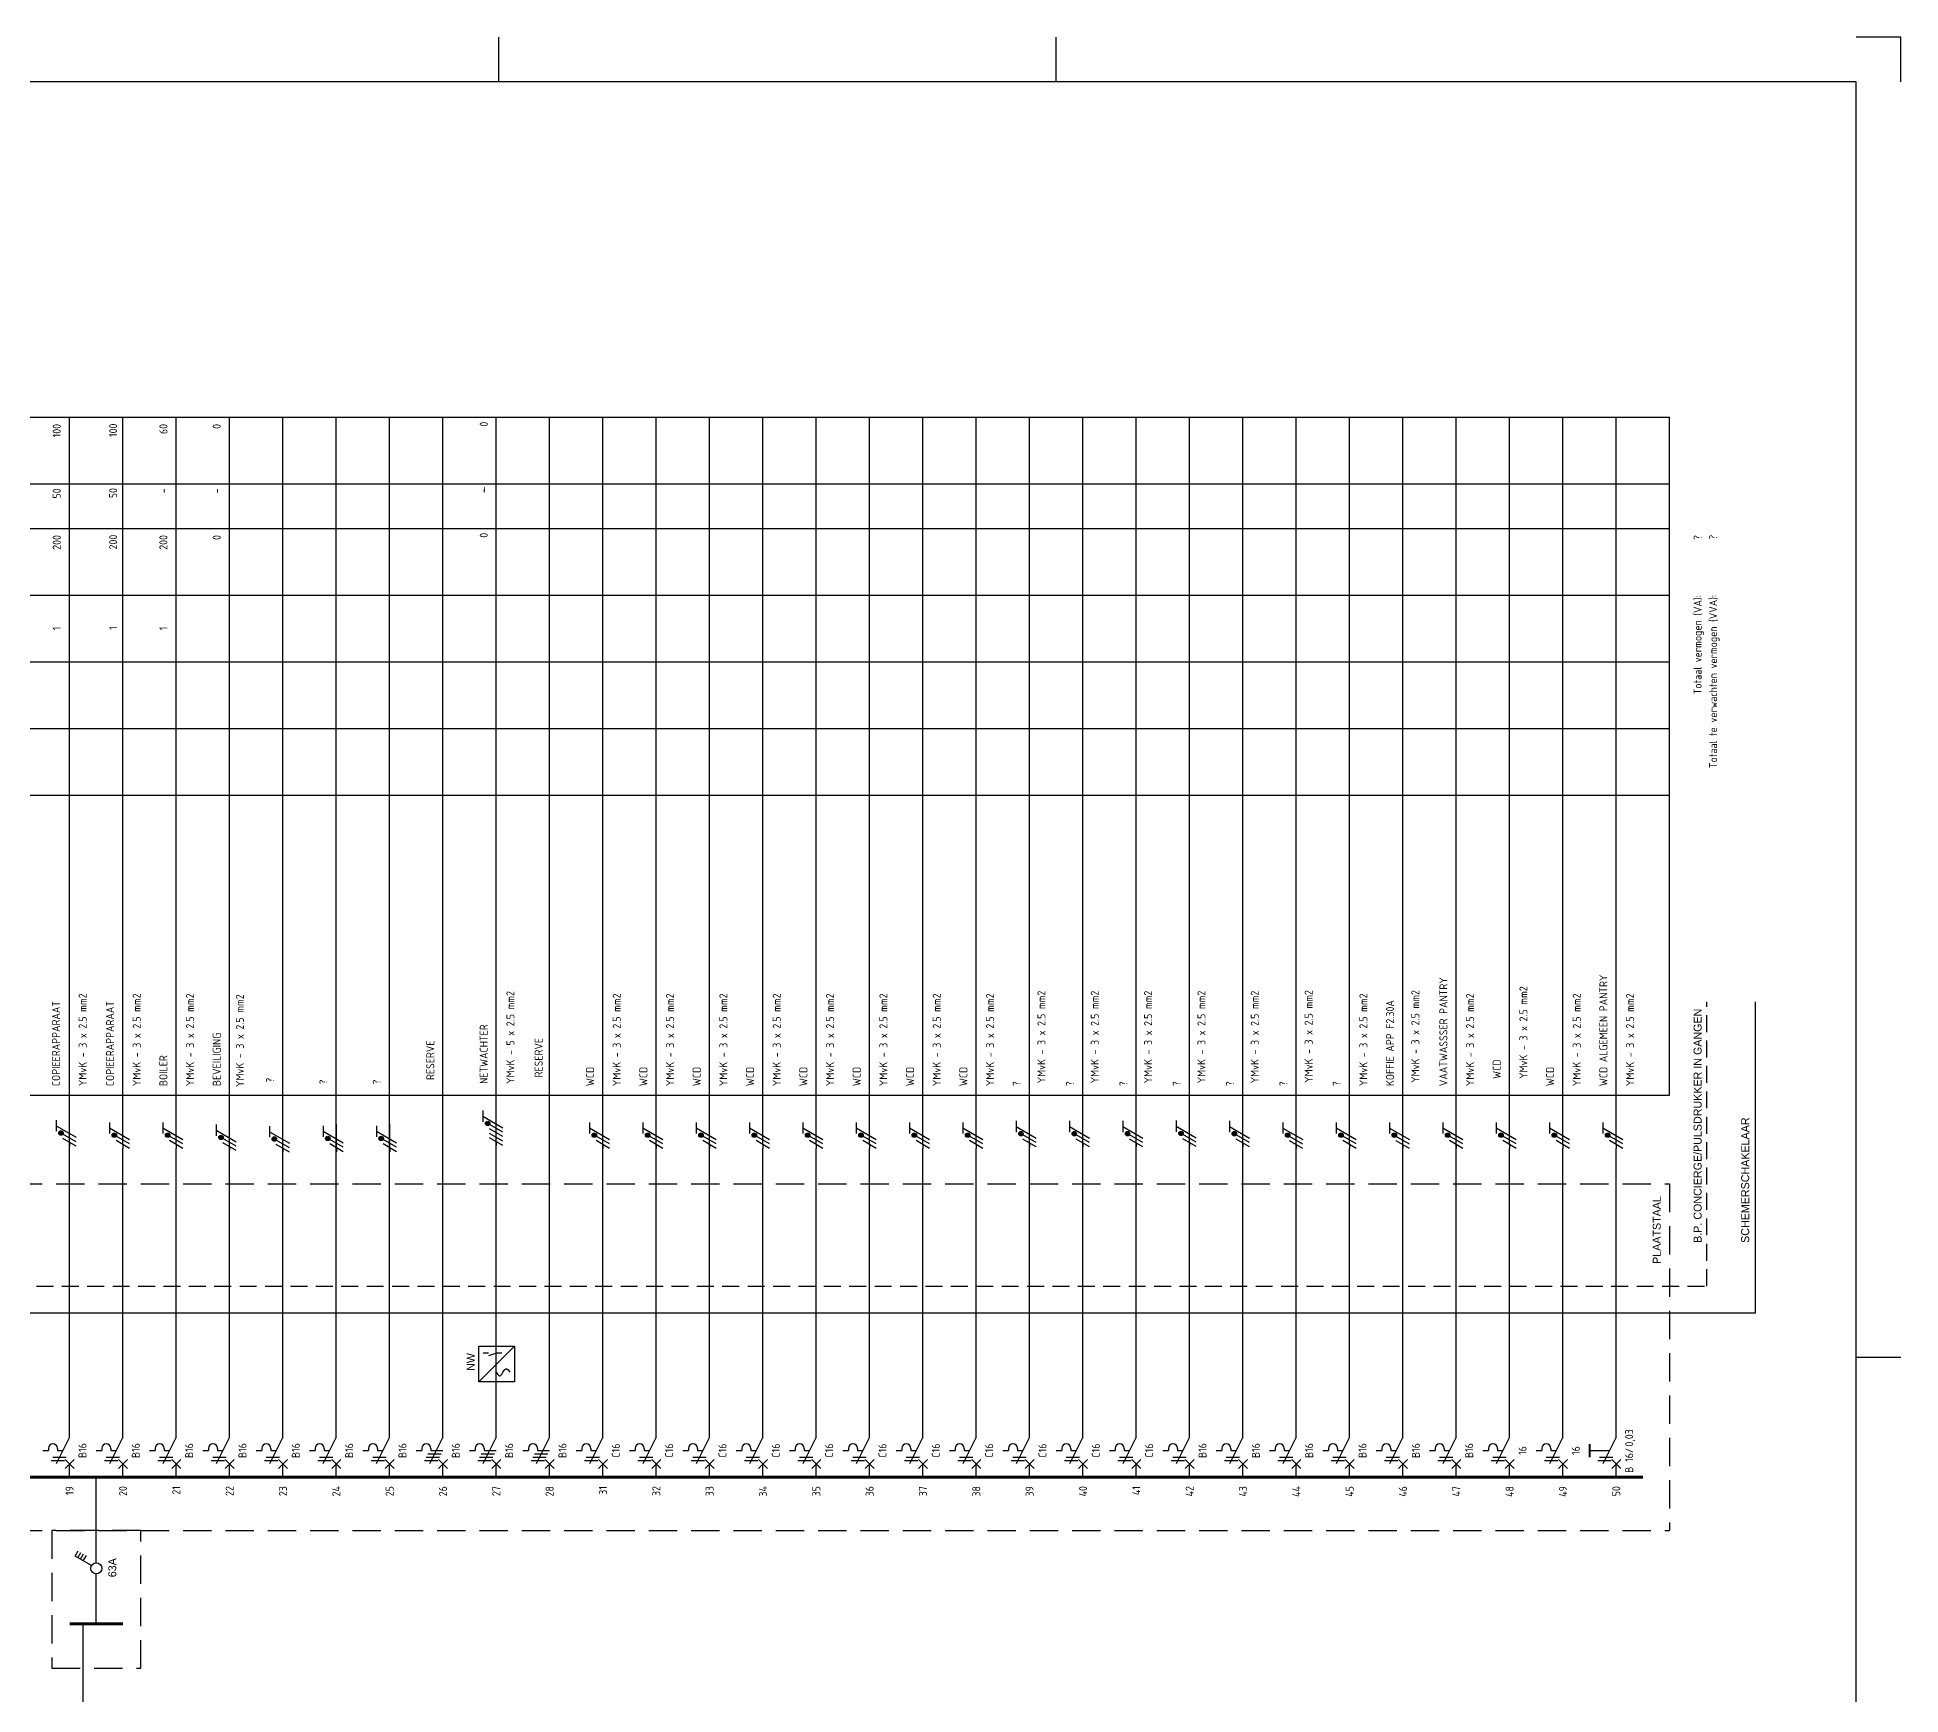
# Model space of a CAD drawing. Header units: millimetres. Extents: x 0 to 841, y 0 to 594.
# Drawn here: x 421.7 to 841, y 221.1 to 594 of the extents above; entities that cross this region are included whole.
import ezdxf
from ezdxf.enums import TextEntityAlignment as Align

# ---------------------------------------------------------------- set-up
doc = ezdxf.new("R2010")
doc.units = ezdxf.units.MM
doc.linetypes.add('DASHED', pattern=[19.05, 12.7, -6.35])
doc.linetypes.add('HIDDEN', pattern=[9.525, 6.35, -3.175])
doc.layers.get('0').update_dxf_attribs({"linetype": 'CONTINUOUS'})
for name, color, linetype in [('00kad018', 1, 'CONTINUOUS'), ('00kad070', 5, 'CONTINUOUS'), ('BL$2----_KADER', 7, 'CONTINUOUS'), ('EL$1----', 3, 'CONTINUOUS'), ('EL$1----__LK0-2', 3, 'CONTINUOUS'), ('EL$1----__LK1+2', 3, 'CONTINUOUS')]:
    doc.layers.add(name, color=color, linetype=linetype)
doc.styles.add('BURO-018', font='BUROFONT', dxfattribs={"height": 1.8})
doc.styles.add('STABICAD-018', font='ISOCP.SHX', dxfattribs={"height": 1.8})

# ---------------------------------------------------------------- blocks, each defined once
blk = doc.blocks.new('1114A3A')
at = {"color": 0, "linetype": 'Continuous'}
for p, q in [((0.62, 1.08), (2.74, 4.75)), ((2.74, 4.75), (3.95, 4.05)), ((1.69, 2.93), (2.9, 2.23)), ((2.04, 3.54), (3.25, 2.84)), ((2.39, 4.14), (3.6, 3.44))]:
    blk.add_line(p, q, dxfattribs=at)
blk.add_circle((0, 0), 1.25, dxfattribs=at)
at = {"color": 0, "linetype": 'Continuous', "style": 'BURO-018', "flags": 1}
for tag, p in [('E_ID', (0, 0.08)), ('E_MATCODE', (0, -4.92))]:
    blk.add_attdef(tag, p, '', height=1.8, dxfattribs=at)
at = {"color": 0, "linetype": 'Continuous', "style": 'BURO-018'}
blk.add_attdef('E_IGS', text='', height=1.8, dxfattribs=at).set_placement((3, 0.08), align=Align.MIDDLE_LEFT)
blk = doc.blocks.new('a1-windesheim-hor')
at = {"layer": '00kad018', "color": 1}
for p, q in [((525.5, 594), (525.5, 584)), ((651, 584), (651, 594)), ((841, 594), (831, 594)), ((841, 584), (841, 594)), ((831, 297), (841, 297))]:
    blk.add_line(p, q, dxfattribs=at)
at = {"layer": '00kad070', "color": 5}
for p, q in [((831, 584), (20, 584)), ((831, 10), (831, 584))]:
    blk.add_line(p, q, dxfattribs=at)
blk = doc.blocks.new('B3')
at = {"color": 0, "linetype": 'Continuous'}
for p, q in [((0, 9), (0, 21)), ((0, 9), (-3, 3)), ((-6, 6), (-4.75, 6)), ((-4.75, 6.5), (-4.75, 6)), ((-3.75, 4.5), (-0.75, 4.5)), ((-2.75, 6.5), (-2.75, 6)), ((-2.75, 6), (-1.5, 6)), ((-4.125, 3.75), (-1.125, 3.75)), ((-1, 4), (1, 2)), ((-1, 2), (1, 4)), ((0, 0), (0, 3))]:
    blk.add_line(p, q, dxfattribs=at)
blk.add_arc((-3.75, 6.5), 1, 0, 180, dxfattribs=at)
at = {"color": 1, "style": 'BURO-018'}
blk.add_attdef('FREEFIELD1', (-3, 12), '', height=1.8, rotation=90, dxfattribs=at)
at = {"color": 1, "linetype": 'Continuous', "style": 'BURO-018'}
blk.add_attdef('AUTOMATICFUSE', text='', height=1.8, rotation=90, dxfattribs=at).set_placement((2, 6), align=Align.TOP_CENTER)
blk = doc.blocks.new('m1')
at = {"color": 0, "linetype": 'Continuous'}
blk.add_line((0, 21), (0, 33), dxfattribs=at)
blk = doc.blocks.new('b1s')
at = {"color": 0, "linetype": 'Continuous'}
blk.add_line((0, 33), (0, 54), dxfattribs=at)
blk = doc.blocks.new('m1s')
at = {"color": 0, "linetype": 'Continuous'}
blk.add_line((0, 54), (0, 66), dxfattribs=at)
blk = doc.blocks.new('P-N-PE_3')
at = {"color": 0, "linetype": 'Continuous'}
for p, q in [((-3, 5.85), (-3, 3.35)), ((-3, 4.6), (1.5, 2)), ((0, 0.87), (0, 6.17)), ((1.5, 1), (-1.5, 2.73)), ((1.5, 0), (-1.5, 1.73)), ((0, 0.87), (0, 0))]:
    blk.add_line(p, q, dxfattribs=at)
at = {"color": 0, "linetype": 'Continuous', "const_width": 0.5}
blk.add_lwpolyline([(-1.68, 2.98, 1), (-2.18, 2.98, 1)], format="xyb", close=True, dxfattribs=at)
at = {"color": 0, "linetype": 'Continuous'}
blk.add_circle((-1.93, 2.98), 0.5, dxfattribs=at)
blk = doc.blocks.new('B5')
at = {"color": 0, "linetype": 'Continuous'}
for p, q in [((0, 9), (0, 21)), ((0, 9), (-3, 3)), ((-6, 6), (-4.75, 6)), ((-4.75, 6.5), (-4.75, 6)), ((-3.75, 4.5), (-0.75, 4.5)), ((-3.375, 5.25), (-0.375, 5.25)), ((-2.75, 6.5), (-2.75, 6)), ((-2.75, 6), (0, 6)), ((-4.125, 3.75), (-1.125, 3.75)), ((-1, 2), (1, 4)), ((-1, 4), (1, 2)), ((0, 0), (0, 3))]:
    blk.add_line(p, q, dxfattribs=at)
blk.add_arc((-3.75, 6.5), 1, 0, 180, dxfattribs=at)
at = {"color": 1, "style": 'BURO-018'}
blk.add_attdef('FREEFIELD1', (-3, 12), '', height=1.8, rotation=90, dxfattribs=at)
at = {"color": 1, "linetype": 'Continuous', "style": 'BURO-018'}
blk.add_attdef('AUTOMATICFUSE', text='', height=1.8, rotation=90, dxfattribs=at).set_placement((2, 6), align=Align.TOP_CENTER)
blk = doc.blocks.new('B8')
at = {"color": 0, "linetype": 'Continuous'}
for p, q in [((0, 9), (0, 21)), ((0, 9), (-3, 3)), ((-6, 6), (-1.5, 6)), ((-3.75, 4.5), (-0.75, 4.5)), ((-4.12, 3.75), (-1.12, 3.75)), ((-1, 2), (1, 4)), ((-1, 4), (1, 2)), ((0, 0), (0, 3))]:
    blk.add_line(p, q, dxfattribs=at)
at = {"color": 0, "linetype": 'Continuous', "const_width": 0.5}
blk.add_lwpolyline([(-6, 4.5), (-6, 7.5)], dxfattribs=at)
at = {"color": 0, "linetype": 'Continuous', "style": 'STABICAD-018'}
blk.add_attdef('OPERATINGCURRENT', text='', height=1.8, rotation=90, dxfattribs=at).set_placement((2, 6.9), align=Align.TOP_LEFT)
blk.add_attdef('CHARACTERISTIC', text='', height=1.8, rotation=90, dxfattribs=at).set_placement((-8.91, 15.59), align=Align.TOP_CENTER)
blk.add_attdef('FREEFIELD1', (-3, 12), '', height=1.8, rotation=90, dxfattribs=at)
blk.add_attdef('EARTHLEAKAGECIRCUITBREAKER', text='', height=1.8, rotation=90, dxfattribs=at).set_placement((2, 6.2), align=Align.TOP_RIGHT)
blk = doc.blocks.new('020209')
at = {"color": 0, "linetype": 'Continuous'}
blk.add_lwpolyline([(-3, 0), (-2.31, 1.05), (-1.72, 1.53), (-1.22, 1.55), (-0.78, 1.22), (-0.38, 0.67), (0, 0), (0.38, -0.67), (0.78, -1.22), (1.22, -1.55), (1.72, -1.53), (2.31, -1.05), (3, 0)], dxfattribs=at)
blk = doc.blocks.new('P-N-PE_5')
at = {"color": 0, "linetype": 'Continuous'}
for p, q in [((-3, 7.85), (-3, 5.35)), ((-3, 6.6), (1.5, 4)), ((1.5, 3), (-1.5, 4.73)), ((0, 0.87), (0, 8.28)), ((1.5, 2), (-1.5, 3.73)), ((1.5, 1), (-1.5, 2.73)), ((1.5, 0), (-1.5, 1.73)), ((0, 0.87), (0, 0))]:
    blk.add_line(p, q, dxfattribs=at)
at = {"color": 0, "linetype": 'Continuous', "const_width": 0.5}
blk.add_lwpolyline([(-1.68, 4.98, 1), (-2.18, 4.98, 1)], format="xyb", close=True, dxfattribs=at)
at = {"color": 0, "linetype": 'Continuous'}
blk.add_circle((-1.93, 4.98), 0.5, dxfattribs=at)

msp = doc.modelspace()

# ---------------------------------------------------------------- linework, layer by layer
at = {"layer": 'EL$1----', "linetype": 'DASHED', "ltscale": 0.3}
for p, q in [((797.35, 313), (797.35, 377)), ((61.5, 313), (797.35, 313))]:
    msp.add_line(p, q, dxfattribs=at)
at = {"layer": 'EL$1----'}
for p, q in [((808.35, 307), (808.35, 377)), ((157.5, 307), (808.35, 307)), ((521.08, 291.5), (529.08, 299.5)), ((435, 237), (435, 248.25))]:
    msp.add_line(p, q, dxfattribs=at)
at = {"layer": 'EL$1----', "linetype": 'Continuous'}
for p, q in [((523.23, 297.88), (522.03, 297.88)), ((525.03, 297.88), (523.23, 297.28)), ((526.23, 297.88), (525.03, 297.88))]:
    msp.add_line(p, q, dxfattribs=at)
at = {"layer": 'EL$1----', "ltscale": 0.2}
for p, q in [((435, 250.75), (435, 270)), ((432, 237), (432, 161.71))]:
    msp.add_line(p, q, dxfattribs=at)
at = {"layer": 'EL$1----'}
msp.add_lwpolyline([(521.08, 291.5), (521.08, 299.5), (529.08, 299.5), (529.08, 291.5)], close=True, dxfattribs=at)
at = {"layer": 'EL$1----', "color": 1, "linetype": 'HIDDEN'}
msp.add_lwpolyline([(425, 258), (425, 227), (445, 227), (445, 258)], close=True, dxfattribs=at)
at = {"layer": 'EL$1----', "ltscale": 0.2, "const_width": 0.7}
msp.add_lwpolyline([(441, 237), (429, 237)], dxfattribs=at)
at = {"layer": 'EL$1----__LK1+2', "color": 1}
for p, q in [((21, 508.5), (789, 508.5)), ((789, 356), (789, 508.5)), ((21, 493.5), (789, 493.5)), ((21, 483.5), (789, 483.5)), ((21, 468.5), (789, 468.5)), ((21, 453.5), (789, 453.5)), ((21, 438.5), (789, 438.5)), ((21, 423.5), (789, 423.5)), ((21, 356), (789, 356))]:
    msp.add_line(p, q, dxfattribs=at)
at = {"layer": 'EL$1----__LK1+2'}
for p, q in [((429, 356), (429, 508.5)), ((441, 356), (441, 508.5)), ((453, 356), (453, 508.5)), ((465, 356), (465, 508.5)), ((477, 356), (477, 508.5)), ((489, 356), (489, 508.5)), ((501, 356), (501, 508.5)), ((513, 356), (513, 508.5)), ((525, 356), (525, 508.5)), ((537, 356), (537, 508.5)), ((549, 356), (549, 508.5)), ((561, 356), (561, 508.5)), ((573, 356), (573, 508.5)), ((585, 356), (585, 508.5)), ((597, 356), (597, 508.5)), ((609, 356), (609, 508.5)), ((621, 356), (621, 508.5)), ((633, 356), (633, 508.5)), ((645, 356), (645, 508.5)), ((657, 356), (657, 508.5)), ((669, 356), (669, 508.5)), ((681, 356), (681, 508.5)), ((693, 356), (693, 508.5)), ((705, 356), (705, 508.5)), ((717, 356), (717, 508.5)), ((729, 356), (729, 508.5)), ((741, 356), (741, 508.5)), ((753, 356), (753, 508.5)), ((765, 356), (765, 508.5)), ((777, 356), (777, 508.5)), ((753, 350.17), (753, 357.62)), ((429, 350.17), (429, 356)), ((441, 350.17), (441, 356)), ((453, 350.17), (453, 356)), ((465, 336), (465, 356)), ((477, 336), (477, 356)), ((489, 336), (489, 356)), ((501, 336), (501, 356)), ((513, 336), (513, 356)), ((525, 336), (525, 356)), ((537, 352.28), (537, 356)), ((537, 344), (537, 352.28)), ((549, 336), (549, 356)), ((549, 350.17), (549, 356)), ((561, 336), (561, 356)), ((561, 350.17), (561, 356)), ((573, 336), (573, 356)), ((573, 350.17), (573, 356)), ((585, 350.17), (585, 356)), ((597, 350.17), (597, 356)), ((609, 350.17), (609, 356)), ((621, 350.17), (621, 356)), ((633, 350.17), (633, 356)), ((645, 336), (645, 356)), ((657, 336), (657, 356)), ((669, 336), (669, 356)), ((681, 336), (681, 356)), ((693, 336), (693, 356)), ((705, 336), (705, 356)), ((717, 350.17), (717, 356)), ((729, 336), (729, 356)), ((741, 336), (741, 356)), ((741, 350.17), (741, 356)), ((765, 350.17), (765, 356)), ((777, 350.17), (777, 356)), ((429, 344), (429, 352)), ((429, 336), (429, 344)), ((441, 336), (441, 344)), ((453, 336), (453, 344)), ((537, 336), (537, 344)), ((585, 336), (585, 344)), ((597, 336), (597, 344)), ((609, 336), (609, 344)), ((621, 336), (621, 344)), ((633, 336), (633, 344)), ((717, 336), (717, 344)), ((753, 336), (753, 344)), ((765, 336), (765, 344)), ((777, 336), (777, 344))]:
    msp.add_line(p, q, dxfattribs=at)
at = {"layer": 'EL$1----__LK1+2', "color": 1, "linetype": 'HIDDEN'}
for p, q in [((45, 336), (789, 336)), ((789, 336), (789, 258)), ((45, 258), (789, 258))]:
    msp.add_line(p, q, dxfattribs=at)
at = {"layer": 'EL$1----__LK1+2'}
for points in [[(423, 270, 0.7, 0.7, 0), (411, 270, 0.7, 0.7, 0)], [(435, 270, 0.7, 0.7, 0), (423, 270, 0.7, 0.7, 0)], [(447, 270, 0.7, 0.7, 0), (435, 270, 0.7, 0.7, 0)], [(459, 270, 0.7, 0.7, 0), (447, 270, 0.7, 0.7, 0)], [(471, 270, 0.7, 0.7, 0), (459, 270, 0.7, 0.7, 0)], [(483, 270, 0.7, 0.7, 0), (471, 270, 0.7, 0.7, 0)], [(495, 270, 0.7, 0.7, 0), (483, 270, 0.7, 0.7, 0)], [(507, 270, 0.7, 0.7, 0), (495, 270, 0.7, 0.7, 0)], [(519, 270, 0.7, 0.7, 0), (507, 270, 0.7, 0.7, 0)], [(531, 270, 0.7, 0.7, 0), (519, 270, 0.7, 0.7, 0)], [(543, 270, 0.7, 0.7, 0), (531, 270, 0.7, 0.7, 0)], [(555, 270, 0.7, 0.7, 0), (543, 270, 0.7, 0.7, 0)], [(555, 270, 0.7, 0.7, 0), (543, 270, 0.7, 0.7, 0)], [(567, 270, 0.7, 0.7, 0), (555, 270, 0.7, 0.7, 0)], [(579, 270, 0.7, 0.7, 0), (567, 270, 0.7, 0.7, 0)], [(591, 270, 0.7, 0.7, 0), (579, 270, 0.7, 0.7, 0)], [(603, 270, 0.7, 0.7, 0), (591, 270, 0.7, 0.7, 0)], [(615, 270, 0.7, 0.7, 0), (603, 270, 0.7, 0.7, 0)], [(627, 270, 0.7, 0.7, 0), (615, 270, 0.7, 0.7, 0)], [(639, 270, 0.7, 0.7, 0), (627, 270, 0.7, 0.7, 0)], [(651, 270, 0.7, 0.7, 0), (639, 270, 0.7, 0.7, 0)], [(663, 270, 0.7, 0.7, 0), (651, 270, 0.7, 0.7, 0)], [(675, 270, 0.7, 0.7, 0), (663, 270, 0.7, 0.7, 0)], [(687, 270, 0.7, 0.7, 0), (675, 270, 0.7, 0.7, 0)], [(699, 270, 0.7, 0.7, 0), (687, 270, 0.7, 0.7, 0)], [(711, 270, 0.7, 0.7, 0), (699, 270, 0.7, 0.7, 0)], [(723, 270, 0.7, 0.7, 0), (711, 270, 0.7, 0.7, 0)], [(735, 270, 0.7, 0.7, 0), (723, 270, 0.7, 0.7, 0)], [(747, 270, 0.7, 0.7, 0), (735, 270, 0.7, 0.7, 0)], [(759, 270, 0.7, 0.7, 0), (747, 270, 0.7, 0.7, 0)], [(771, 270, 0.7, 0.7, 0), (759, 270, 0.7, 0.7, 0)], [(783, 270, 0.7, 0.7, 0), (771, 270, 0.7, 0.7, 0)]]:
    msp.add_lwpolyline(points, format="xyseb", dxfattribs=at)

# ---------------------------------------------------------------- block references
at = {"layer": 'BL$2----_KADER'}
msp.add_blockref('a1-windesheim-hor', (0, 0), dxfattribs=at)
at = {"layer": 'EL$1----', "xscale": -0.5119999999999436, "yscale": 0.5120000000000005, "zscale": 0.5120000000000001, "rotation": 180}
msp.add_blockref('020209', (526.5, 293.63), dxfattribs=at)
at = {"layer": 'EL$1----'}
ref = msp.add_blockref('1114A3A', (435, 249.5), dxfattribs=dict(at, rotation=89.99999999999999))
ref.add_attrib('E_IGS', '63A', dxfattribs={"layer": '0', "color": 1, "linetype": 'Continuous', "height": 1.8, "rotation": 90, "style": 'BURO-018'}).set_placement((438.6, 247.5), align=Align.MIDDLE_LEFT)
at = {"layer": 'EL$1----__LK0-2'}
ref = msp.add_blockref('B8', (777, 270), dxfattribs=at)
ref.add_attrib('CHARACTERISTIC', 'B', (780.8, 271), dxfattribs={"color": 1, "height": 1.8, "rotation": 90, "style": 'STABICAD-018'})
ref.add_attrib('EARTHLEAKAGECIRCUITBREAKER', '0,03', dxfattribs={"color": 1, "height": 1.8, "rotation": 90, "style": 'STABICAD-018'}).set_placement((779, 276.9), align=Align.TOP_LEFT)
ref.add_attrib('OPERATINGCURRENT', '16/', dxfattribs={"color": 1, "height": 1.8, "rotation": 90, "style": 'STABICAD-018'}).set_placement((779, 276.6), align=Align.TOP_RIGHT)
at = {"layer": 'EL$1----__LK1+2'}
for name, p in [('P-N-PE_5', (525, 344.63)), ('P-N-PE_3', (429, 344.48)), ('P-N-PE_3', (441, 344)), ('P-N-PE_3', (453, 344)), ('P-N-PE_3', (465, 343.48)), ('P-N-PE_3', (477, 343.13)), ('P-N-PE_3', (489.02, 343.25)), ('P-N-PE_3', (501.02, 343.25)), ('P-N-PE_3', (549, 344)), ('P-N-PE_3', (561, 344)), ('P-N-PE_3', (573, 344)), ('P-N-PE_3', (585, 344)), ('P-N-PE_3', (597, 344)), ('P-N-PE_3', (609, 344)), ('P-N-PE_3', (621, 344)), ('P-N-PE_3', (633, 344)), ('P-N-PE_3', (644.98, 344.32)), ('P-N-PE_3', (656.98, 344.32)), ('P-N-PE_3', (668.98, 344.32)), ('P-N-PE_3', (681, 344.38)), ('P-N-PE_3', (693, 344.32)), ('P-N-PE_3', (705, 343.97)), ('P-N-PE_3', (717, 344)), ('P-N-PE_3', (729, 343.97)), ('P-N-PE_3', (741, 344)), ('P-N-PE_3', (753, 344)), ('P-N-PE_3', (765, 344)), ('P-N-PE_3', (777, 344)), ('m1s', (429, 270)), ('m1s', (441, 270)), ('m1s', (453, 270)), ('m1s', (465, 270)), ('m1s', (477, 270)), ('m1s', (489, 270)), ('m1s', (501, 270)), ('m1s', (513, 270)), ('m1s', (525, 270)), ('m1s', (537, 270)), ('m1s', (549, 270)), ('m1s', (561, 270)), ('m1s', (573, 270)), ('m1s', (585, 270)), ('m1s', (597, 270)), ('m1s', (609, 270)), ('m1s', (621, 270)), ('m1s', (633, 270)), ('m1s', (645, 270)), ('m1s', (657, 270)), ('m1s', (669, 270)), ('m1s', (681, 270)), ('m1s', (693, 270)), ('m1s', (705, 270)), ('m1s', (717, 270)), ('m1s', (729, 270)), ('m1s', (741, 270)), ('m1s', (753, 270)), ('m1s', (765, 270)), ('m1s', (777, 270)), ('b1s', (429, 270)), ('b1s', (441, 270)), ('b1s', (453, 270)), ('b1s', (465, 270)), ('b1s', (477, 270)), ('b1s', (489, 270)), ('b1s', (501, 270)), ('b1s', (513, 270)), ('b1s', (525, 270)), ('b1s', (537, 270)), ('b1s', (549, 270)), ('b1s', (561, 270)), ('b1s', (573, 270)), ('b1s', (585, 270)), ('b1s', (597, 270)), ('b1s', (609, 270)), ('b1s', (621, 270)), ('b1s', (633, 270)), ('b1s', (645, 270)), ('b1s', (657, 270)), ('b1s', (669, 270)), ('b1s', (681, 270)), ('b1s', (693, 270)), ('b1s', (705, 270)), ('b1s', (717, 270)), ('b1s', (729, 270)), ('b1s', (741, 270)), ('b1s', (753, 270)), ('b1s', (765, 270)), ('b1s', (777, 270)), ('b1s', (537, 258)), ('m1', (429, 270)), ('m1', (441, 270)), ('m1', (453, 270)), ('m1', (465, 270)), ('m1', (477, 270)), ('m1', (489, 270)), ('m1', (501, 270)), ('m1', (513, 270)), ('m1', (525, 270)), ('m1', (549, 270)), ('m1', (561, 270)), ('m1', (573, 270)), ('m1', (585, 270)), ('m1', (597, 270)), ('m1', (609, 270)), ('m1', (621, 270)), ('m1', (633, 270)), ('m1', (645, 270)), ('m1', (657, 270)), ('m1', (669, 270)), ('m1', (681, 270)), ('m1', (693, 270)), ('m1', (705, 270)), ('m1', (717, 270)), ('m1', (729, 270)), ('m1', (741, 270)), ('m1', (753, 270)), ('m1', (765, 270)), ('m1', (777, 270))]:
    msp.add_blockref(name, p, dxfattribs=at)
ref = msp.add_blockref('B3', (429, 270), dxfattribs=at)
ref.add_attrib('AUTOMATICFUSE', 'B16', dxfattribs={"layer": 'EL$1----', "color": 1, "height": 1.8, "rotation": 90, "style": 'STABICAD-018'}).set_placement((431, 276), align=Align.TOP_CENTER)
ref = msp.add_blockref('B3', (441, 270), dxfattribs=at)
ref.add_attrib('AUTOMATICFUSE', 'B16', dxfattribs={"layer": 'EL$1----', "color": 1, "height": 1.8, "rotation": 90, "style": 'STABICAD-018'}).set_placement((443, 276), align=Align.TOP_CENTER)
ref = msp.add_blockref('B3', (453, 270), dxfattribs=at)
ref.add_attrib('AUTOMATICFUSE', 'B16', dxfattribs={"layer": 'EL$1----', "color": 1, "height": 1.8, "rotation": 90, "style": 'STABICAD-018'}).set_placement((455, 276), align=Align.TOP_CENTER)
ref = msp.add_blockref('B3', (465, 270), dxfattribs=at)
ref.add_attrib('AUTOMATICFUSE', 'B16', dxfattribs={"layer": 'EL$1----', "color": 1, "height": 1.8, "rotation": 90, "style": 'STABICAD-018'}).set_placement((467, 276), align=Align.TOP_CENTER)
ref = msp.add_blockref('B3', (477, 270), dxfattribs=at)
ref.add_attrib('AUTOMATICFUSE', 'B16', dxfattribs={"layer": 'EL$1----', "color": 1, "height": 1.8, "rotation": 90, "style": 'STABICAD-018'}).set_placement((479, 276), align=Align.TOP_CENTER)
ref = msp.add_blockref('B3', (489, 270), dxfattribs=at)
ref.add_attrib('AUTOMATICFUSE', 'B16', dxfattribs={"layer": 'EL$1----', "color": 1, "height": 1.8, "rotation": 90, "style": 'STABICAD-018'}).set_placement((491, 276), align=Align.TOP_CENTER)
ref = msp.add_blockref('B3', (501, 270), dxfattribs=at)
ref.add_attrib('AUTOMATICFUSE', 'B16', dxfattribs={"layer": 'EL$1----', "color": 1, "height": 1.8, "rotation": 90, "style": 'STABICAD-018'}).set_placement((503, 276), align=Align.TOP_CENTER)
ref = msp.add_blockref('B5', (513, 270), dxfattribs=at)
ref.add_attrib('AUTOMATICFUSE', 'B16', dxfattribs={"layer": 'EL$1----', "color": 1, "height": 1.8, "rotation": 90, "style": 'STABICAD-018'}).set_placement((515, 276), align=Align.TOP_CENTER)
ref = msp.add_blockref('B5', (525, 270), dxfattribs=at)
ref.add_attrib('AUTOMATICFUSE', 'B16', dxfattribs={"layer": 'EL$1----', "color": 1, "height": 1.8, "rotation": 90, "style": 'STABICAD-018'}).set_placement((527, 276), align=Align.TOP_CENTER)
ref = msp.add_blockref('B5', (537, 270), dxfattribs=at)
ref.add_attrib('AUTOMATICFUSE', 'B16', dxfattribs={"layer": 'EL$1----', "color": 1, "height": 1.8, "rotation": 90, "style": 'STABICAD-018'}).set_placement((539, 276), align=Align.TOP_CENTER)
ref = msp.add_blockref('B3', (549, 270), dxfattribs=at)
ref.add_attrib('AUTOMATICFUSE', 'C16', dxfattribs={"layer": 'EL$1----', "color": 1, "height": 1.8, "rotation": 90, "style": 'STABICAD-018'}).set_placement((551, 276), align=Align.TOP_CENTER)
ref = msp.add_blockref('B3', (561, 270), dxfattribs=at)
ref.add_attrib('AUTOMATICFUSE', 'C16', dxfattribs={"layer": 'EL$1----', "color": 1, "height": 1.8, "rotation": 90, "style": 'STABICAD-018'}).set_placement((563, 276), align=Align.TOP_CENTER)
ref = msp.add_blockref('B3', (573, 270), dxfattribs=at)
ref.add_attrib('AUTOMATICFUSE', 'C16', dxfattribs={"layer": 'EL$1----', "color": 1, "height": 1.8, "rotation": 90, "style": 'STABICAD-018'}).set_placement((575, 276), align=Align.TOP_CENTER)
ref = msp.add_blockref('B3', (585, 270), dxfattribs=at)
ref.add_attrib('AUTOMATICFUSE', 'C16', dxfattribs={"layer": 'EL$1----', "color": 1, "height": 1.8, "rotation": 90, "style": 'STABICAD-018'}).set_placement((587, 276), align=Align.TOP_CENTER)
ref = msp.add_blockref('B3', (597, 270), dxfattribs=at)
ref.add_attrib('AUTOMATICFUSE', 'C16', dxfattribs={"layer": 'EL$1----', "color": 1, "height": 1.8, "rotation": 90, "style": 'STABICAD-018'}).set_placement((599, 276), align=Align.TOP_CENTER)
ref = msp.add_blockref('B3', (609, 270), dxfattribs=at)
ref.add_attrib('AUTOMATICFUSE', 'C16', dxfattribs={"layer": 'EL$1----', "color": 1, "height": 1.8, "rotation": 90, "style": 'STABICAD-018'}).set_placement((611, 276), align=Align.TOP_CENTER)
ref = msp.add_blockref('B3', (621, 270), dxfattribs=at)
ref.add_attrib('AUTOMATICFUSE', 'C16', dxfattribs={"layer": 'EL$1----', "color": 1, "height": 1.8, "rotation": 90, "style": 'STABICAD-018'}).set_placement((623, 276), align=Align.TOP_CENTER)
ref = msp.add_blockref('B3', (633, 270), dxfattribs=at)
ref.add_attrib('AUTOMATICFUSE', 'C16', dxfattribs={"layer": 'EL$1----', "color": 1, "height": 1.8, "rotation": 90, "style": 'STABICAD-018'}).set_placement((635, 276), align=Align.TOP_CENTER)
ref = msp.add_blockref('B3', (645, 270), dxfattribs=at)
ref.add_attrib('AUTOMATICFUSE', 'C16', dxfattribs={"layer": 'EL$1----', "color": 1, "height": 1.8, "rotation": 90, "style": 'STABICAD-018'}).set_placement((647, 276), align=Align.TOP_CENTER)
ref = msp.add_blockref('B3', (657, 270), dxfattribs=at)
ref.add_attrib('AUTOMATICFUSE', 'C16', dxfattribs={"layer": 'EL$1----', "color": 1, "height": 1.8, "rotation": 90, "style": 'STABICAD-018'}).set_placement((659, 276), align=Align.TOP_CENTER)
ref = msp.add_blockref('B3', (669, 270), dxfattribs=at)
ref.add_attrib('AUTOMATICFUSE', 'C16', dxfattribs={"layer": 'EL$1----', "color": 1, "height": 1.8, "rotation": 90, "style": 'STABICAD-018'}).set_placement((671, 276), align=Align.TOP_CENTER)
ref = msp.add_blockref('B3', (681, 270), dxfattribs=at)
ref.add_attrib('AUTOMATICFUSE', 'B16', dxfattribs={"layer": 'EL$1----', "color": 1, "height": 1.8, "rotation": 90, "style": 'STABICAD-018'}).set_placement((683, 276), align=Align.TOP_CENTER)
ref = msp.add_blockref('B3', (693, 270), dxfattribs=at)
ref.add_attrib('AUTOMATICFUSE', 'B16', dxfattribs={"layer": 'EL$1----', "color": 1, "height": 1.8, "rotation": 90, "style": 'STABICAD-018'}).set_placement((695, 276), align=Align.TOP_CENTER)
ref = msp.add_blockref('B3', (705, 270), dxfattribs=at)
ref.add_attrib('AUTOMATICFUSE', 'B16', dxfattribs={"layer": 'EL$1----', "color": 1, "height": 1.8, "rotation": 90, "style": 'STABICAD-018'}).set_placement((707, 276), align=Align.TOP_CENTER)
ref = msp.add_blockref('B3', (717, 270), dxfattribs=at)
ref.add_attrib('AUTOMATICFUSE', 'B16', dxfattribs={"layer": 'EL$1----', "color": 1, "height": 1.8, "rotation": 90, "style": 'STABICAD-018'}).set_placement((719, 276), align=Align.TOP_CENTER)
ref = msp.add_blockref('B3', (729, 270), dxfattribs=at)
ref.add_attrib('AUTOMATICFUSE', 'B16', dxfattribs={"layer": 'EL$1----', "color": 1, "height": 1.8, "rotation": 90, "style": 'STABICAD-018'}).set_placement((731, 276), align=Align.TOP_CENTER)
ref = msp.add_blockref('B3', (741, 270), dxfattribs=at)
ref.add_attrib('AUTOMATICFUSE', 'B16', dxfattribs={"layer": 'EL$1----', "color": 1, "height": 1.8, "rotation": 90, "style": 'STABICAD-018'}).set_placement((743, 276), align=Align.TOP_CENTER)
ref = msp.add_blockref('B3', (753, 270), dxfattribs=at)
ref.add_attrib('AUTOMATICFUSE', '16', dxfattribs={"layer": 'EL$1----', "color": 1, "height": 1.8, "rotation": 90, "style": 'STABICAD-018'}).set_placement((755, 276), align=Align.TOP_CENTER)
ref = msp.add_blockref('B3', (765, 270), dxfattribs=at)
ref.add_attrib('AUTOMATICFUSE', '16', dxfattribs={"layer": 'EL$1----', "color": 1, "height": 1.8, "rotation": 90, "style": 'STABICAD-018'}).set_placement((767, 276), align=Align.TOP_CENTER)

# ---------------------------------------------------------------- texts
at = {"layer": 'EL$1----', "color": 1, "style": 'BURO-018'}
for s, p in [('B.P. CONCIERGE/PULSDRUKKER IN GANGEN', (796.2, 322.73)), ('SCHEMERSCHAKELAAR', (806.9, 322.73)), ('PLAATSTAAL', (787, 318)), ('NW', (520.15, 293.92))]:
    msp.add_text(s, height=1.8, rotation=90, dxfattribs=at).set_placement(p)
at = {"layer": 'EL$1----__LK1+2', "color": 1, "style": 'STABICAD-018'}
for s, p in [('0', (523.08, 507.5)), ('100', (427, 507)), ('100', (439.7, 507.08)), ('60', (451, 507)), ('0', (463, 507)), ('50', (427, 492.5)), ('50', (439.7, 492.58)), ('-', (451, 492.5)), ('-', (463, 492.5)), ('-', (523, 492.5)), ('-', (523.08, 493)), ('0', (523.08, 482.5)), ('200', (427, 482)), ('200', (439.7, 482.08)), ('200', (451, 482)), ('0', (463, 482)), ('?', (796.2, 482)), ('?', (799.69, 482.06)), ('Totaal vermogen (VA):', (796.2, 468.5)), ('Totaal te verwachten vermogen (VVA):', (799.69, 468.56))]:
    msp.add_text(s, height=1.8, rotation=90, dxfattribs=at).set_placement(p, align=Align.RIGHT)
for p in [(439.7, 461.08), (427, 461), (451, 461)]:
    msp.add_text('1', height=1.8, rotation=90, dxfattribs=at).set_placement(p, align=Align.CENTER)
for s, p in [('VAATWASSSER PANTRY', (739, 358)), ('WCD ALGEMEEN PANTRY', (775, 358)), ('YMvK - 3 x 2.5 mm2', (432.84, 358)), ('YMvK - 3 x 2.5 mm2', (445, 358)), ('YMvK - 3 x 2.5 mm2', (457, 358)), ('YMvK - 3 x 2.5 mm2', (468.21, 357.79)), ('YMvK - 5 x 2.5 mm2', (529.08, 358.5)), ('YMvK - 3 x 2.5 mm2', (553, 358)), ('YMvK - 3 x 2.5 mm2', (565, 358)), ('YMvK - 3 x 2.5 mm2', (577, 358)), ('YMvK - 3 x 2.5 mm2', (589, 358)), ('YMvK - 3 x 2.5 mm2', (601, 358)), ('YMvK - 3 x 2.5 mm2', (613, 358)), ('YMvK - 3 x 2.5 mm2', (625, 358)), ('YMvK - 3 x 2.5 mm2', (637, 358)), ('YMvK - 3 x 2.5 mm2', (648.56, 358.62)), ('YMvK - 3 x 2.5 mm2', (660.56, 358.62)), ('YMvK - 3 x 2.5 mm2', (672.56, 358.62)), ('YMvK - 3 x 2.5 mm2', (684.56, 358.62)), ('YMvK - 3 x 2.5 mm2', (696.56, 358.62)), ('YMvK - 3 x 2.5 mm2', (708.68, 358.74)), ('YMvK - 3 x 2.5 mm2', (721, 358)), ('YMvK - 3 x 2.5 mm2', (732.68, 358.74)), ('YMvK - 3 x 2.5 mm2', (745, 358)), ('YMvK - 3 x 2.5 mm2', (757, 359.62)), ('YMvK - 3 x 2.5 mm2', (769, 358)), ('YMvK - 3 x 2.5 mm2', (781, 358)), ('COPIEERAPPARAAT', (426.84, 358)), ('COPIEERAPPARAAT', (439, 358)), ('KOFFIE APP F2.30A', (727, 358)), ('BEVEILIGING', (463, 358)), ('NETWACHTER', (523.08, 358.5)), ('BOILER', (451, 358)), ('RESERVE', (511.06, 359.38)), ('RESERVE', (535.44, 359.96)), ('WCD', (547, 358)), ('WCD', (559, 358)), ('WCD', (571, 358)), ('WCD', (583, 358)), ('WCD', (595, 358)), ('WCD', (607, 358)), ('WCD', (619, 358)), ('WCD', (631, 358)), ('WCD', (751, 359.62)), ('WCD', (763, 358)), ('?', (474.99, 358.79)), ('?', (487.01, 358.38)), ('?', (499.01, 358.38)), ('?', (643, 358)), ('?', (655, 358)), ('?', (667, 358)), ('?', (679, 358)), ('?', (691, 358)), ('?', (703, 358)), ('?', (715, 358))]:
    msp.add_text(s, height=1.8, rotation=90, dxfattribs=at).set_placement(p)
for s, p in [('19', (429, 268)), ('20', (441, 268)), ('21', (453, 268)), ('22', (465, 268)), ('23', (477, 268)), ('24', (489, 268)), ('25', (501, 268)), ('26', (513, 268)), ('27', (525, 268)), ('28', (537, 268)), ('31', (549, 268)), ('32', (561, 268)), ('33', (573, 268)), ('34', (585, 268)), ('35', (597, 268)), ('36', (609, 268)), ('37', (621, 268)), ('38', (633, 268)), ('39', (645, 268)), ('40', (657, 268)), ('41', (669, 268)), ('42', (681, 268)), ('43', (693, 268)), ('44', (705, 268)), ('45', (717, 268)), ('46', (729, 268)), ('47', (741, 268)), ('48', (753, 268)), ('49', (765, 268)), ('50', (777, 268))]:
    msp.add_text(s, height=1.8, rotation=90, dxfattribs=at).set_placement(p, align=Align.MIDDLE_RIGHT)

doc.saveas('drawing.dxf')
